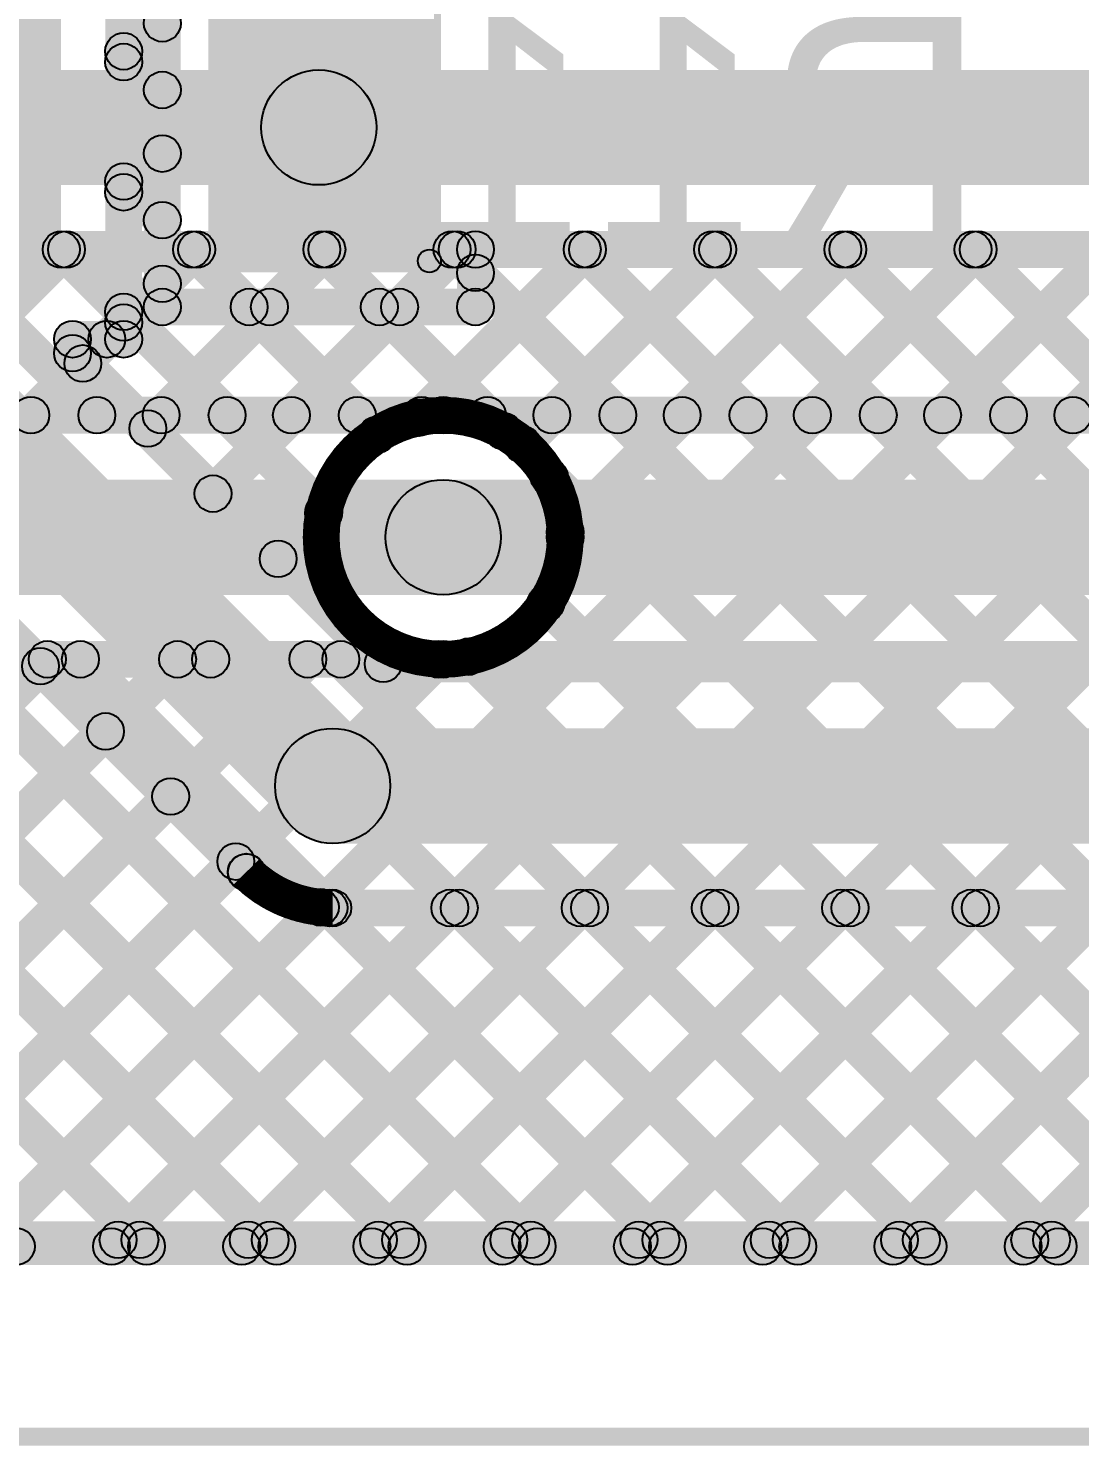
# Model space of a CAD drawing. Header units: millimetres. Extents: x 0 to 5.55, y 0 to 1.02.
# Drawn here: x 0.6669 to 0.8952, y -0.0033 to 0.3045 of the extents above; entities that cross this region are included whole.
import ezdxf

# ---------------------------------------------------------------- set-up
doc = ezdxf.new("R2010")
doc.units = ezdxf.units.MM
doc.header["$MEASUREMENT"] = 0
for name, color, linetype in [('BottomLayer', 5, 'Continuous'), ('BottomOverlay', 54, 'Continuous'), ('BottomPaste', 16, 'Continuous'), ('BottomSolder', 6, 'Continuous'), ('Mechanical2', 216, 'Continuous'), ('TopLayer', 1, 'Continuous'), ('ViaHoleLayer', 16, 'Continuous')]:
    doc.layers.add(name, color=color, linetype=linetype)

# ---------------------------------------------------------------- blocks, each defined once
blk = doc.blocks.new('RES_0805_B_12')
at = {"layer": 'BottomLayer'}
for points in [[(-0.06, 0.025), (-0.02, 0.025), (-0.02, -0.025), (-0.06, -0.025)], [(0.02, 0.025), (0.06, 0.025), (0.06, -0.025), (0.02, -0.025)]]:
    blk.add_hatch(color=5, dxfattribs=at).paths.add_polyline_path(points)
at = {"layer": 'BottomOverlay'}
h = blk.add_hatch(color=54, dxfattribs=at)
edge = h.paths.add_edge_path()
edge.add_arc((-0.064, 0.029), 0.0025, 0, 360)
h = blk.add_hatch(color=54, dxfattribs=at)
edge = h.paths.add_edge_path()
edge.add_arc((-0.064, 0.029), 0.0025, 0, 360)
for points in [[(0.064, 0.0315), (0.064, 0.0265), (-0.064, 0.0265), (-0.064, 0.0315)], [(-0.0665, 0.029), (-0.0615, 0.029), (-0.0615, -0.029), (-0.0665, -0.029)], [(0.0615, 0.029), (0.0665, 0.029), (0.0665, -0.029), (0.0615, -0.029)], [(0.064, -0.0265), (0.064, -0.0315), (-0.064, -0.0315), (-0.064, -0.0265)]]:
    blk.add_hatch(color=54, dxfattribs=at).paths.add_polyline_path(points)
h = blk.add_hatch(color=54, dxfattribs=at)
edge = h.paths.add_edge_path()
edge.add_arc((0.064, 0.029), 0.0025, 0, 360)
h = blk.add_hatch(color=54, dxfattribs=at)
edge = h.paths.add_edge_path()
edge.add_arc((0.064, 0.029), 0.0025, 0, 360)
h = blk.add_hatch(color=54, dxfattribs=at)
edge = h.paths.add_edge_path()
edge.add_arc((-0.064, -0.029), 0.0025, 0, 360)
h = blk.add_hatch(color=54, dxfattribs=at)
edge = h.paths.add_edge_path()
edge.add_arc((-0.064, -0.029), 0.0025, 0, 360)
h = blk.add_hatch(color=54, dxfattribs=at)
edge = h.paths.add_edge_path()
edge.add_arc((0.064, -0.029), 0.0025, 0, 360)
h = blk.add_hatch(color=54, dxfattribs=at)
edge = h.paths.add_edge_path()
edge.add_arc((0.064, -0.029), 0.0025, 0, 360)
at = {"layer": 'BottomPaste'}
for points in [[(-0.06, 0.025), (-0.02, 0.025), (-0.02, -0.025), (-0.06, -0.025)], [(0.02, 0.025), (0.06, 0.025), (0.06, -0.025), (0.02, -0.025)]]:
    blk.add_hatch(color=16, dxfattribs=at).paths.add_polyline_path(points)
at = {"layer": 'BottomSolder'}
for points in [[(-0.064, 0.029), (-0.016, 0.029), (-0.016, -0.029), (-0.064, -0.029)], [(0.016, 0.029), (0.064, 0.029), (0.064, -0.029), (0.016, -0.029)]]:
    blk.add_hatch(color=6, dxfattribs=at).paths.add_polyline_path(points)
at = {"layer": 'BottomOverlay'}
for centre in [(-0.064, 0.029), (-0.064, 0.029), (0.064, 0.029), (0.064, 0.029), (-0.064, -0.029), (-0.064, -0.029), (0.064, -0.029), (0.064, -0.029)]:
    blk.add_circle(centre, 0.0025, dxfattribs=at)

msp = doc.modelspace()

# ---------------------------------------------------------------- hatches: boundary and pattern name
at = {"layer": 'BottomLayer'}
for points in [[(0.6916, 0.237), (0.6836, 0.237), (0.6836, 0.561), (0.6916, 0.561)], [(0.6736, 0.251), (0.6736, 0.54937), (0.6226, 0.54937), (0.6226, 0.251)], [(0.7, 0.244), (0.692, 0.244), (0.692, 0.321), (0.7, 0.321)], [(0.69043, 0.29437), (0.68477, 0.30003), (0.69317, 0.30843), (0.69883, 0.30278)], [(0.68477, 0.2967), (0.69043, 0.30236), (0.69883, 0.29396), (0.69317, 0.2883)], [(0.73, 0.2705), (0.73, 0.2955), (1.243, 0.2955), (1.243, 0.2705)], [(0.69043, 0.26609), (0.68477, 0.27175), (0.69317, 0.28015), (0.69883, 0.27449)], [(0.68477, 0.26842), (0.69043, 0.27408), (0.69883, 0.26567), (0.69317, 0.26002)], [(0.75463, 0.21716), (0.74897, 0.22281), (0.78549, 0.25933), (0.79115, 0.25367)], [(0.764, 0.2525), (0.764, 0.2605), (1.243, 0.2605), (1.243, 0.2525)], [(0.78343, 0.21767), (0.77777, 0.22333), (0.81377, 0.25933), (0.81943, 0.25367)], [(0.78437, 0.25367), (0.79003, 0.25933), (0.82603, 0.22333), (0.82037, 0.21767)], [(0.81171, 0.21767), (0.80606, 0.22333), (0.84206, 0.25933), (0.84771, 0.25367)], [(0.81265, 0.25367), (0.81831, 0.25933), (0.85431, 0.22333), (0.84865, 0.21767)], [(0.84, 0.21767), (0.83434, 0.22333), (0.87034, 0.25933), (0.876, 0.25367)], [(0.84094, 0.25367), (0.8466, 0.25933), (0.8826, 0.22333), (0.87694, 0.21767)], [(0.86828, 0.21767), (0.86263, 0.22333), (0.89863, 0.25933), (0.90428, 0.25367)], [(0.86922, 0.25367), (0.87488, 0.25933), (0.91088, 0.22333), (0.90522, 0.21767)], [(0.89657, 0.21767), (0.89091, 0.22333), (0.92691, 0.25933), (0.93257, 0.25367)], [(0.768, 0.244), (0.76, 0.244), (0.76, 0.2565), (0.768, 0.2565)], [(0.76117, 0.24859), (0.76683, 0.25424), (0.79774, 0.22333), (0.79209, 0.21767)], [(0.56574, 0.24603), (0.5714, 0.25169), (0.77882, 0.04426), (0.77316, 0.0386)], [(0.69043, 0.23781), (0.68477, 0.24346), (0.69317, 0.25186), (0.69883, 0.24621)], [(0.69569, 0.21479), (0.69003, 0.22044), (0.71642, 0.24683), (0.72208, 0.24117)], [(0.696, 0.24), (0.696, 0.248), (0.764, 0.248), (0.764, 0.24)], [(0.70983, 0.20064), (0.70418, 0.2063), (0.7447, 0.24683), (0.75036, 0.24117)], [(0.71202, 0.24117), (0.71767, 0.24683), (0.74543, 0.21907), (0.73977, 0.21342)], [(0.7403, 0.24117), (0.74596, 0.24683), (0.76946, 0.22333), (0.7638, 0.21767)], [(0.68679, 0.23417), (0.68114, 0.23983), (0.68477, 0.24346), (0.69043, 0.23781)], [(0.68477, 0.24013), (0.69043, 0.24579), (0.7339, 0.20232), (0.72825, 0.19666)], [(0.6765, 0.233), (0.6765, 0.241), (0.6876, 0.241), (0.6876, 0.233)], [(0.6805, 0.23398), (0.6725, 0.23398), (0.6725, 0.237), (0.6805, 0.237)], [(0.68155, 0.22893), (0.67589, 0.23458), (0.68114, 0.23983), (0.68679, 0.23417)], [(0.67367, 0.23115), (0.67933, 0.23681), (0.74681, 0.16933), (0.74115, 0.16367)], [(0.64116, 0.21416), (0.65884, 0.23184), (0.74184, 0.14884), (0.72416, 0.13116)], [(0.56574, 0.21774), (0.5714, 0.2234), (0.75054, 0.04426), (0.74488, 0.0386)], [(0.757, 0.2165), (0.757, 0.2245), (1.655, 0.2245), (1.655, 0.2165)], [(0.62847, 0.2014), (0.63412, 0.20706), (0.71706, 0.12412), (0.7114, 0.11847)], [(0.757, 0.1815), (0.757, 0.2065), (1.655, 0.2065), (1.655, 0.1815)], [(0.72398, 0.1865), (0.71832, 0.19216), (0.72819, 0.20203), (0.73384, 0.19637)], [(0.56574, 0.18946), (0.5714, 0.19512), (0.72225, 0.04426), (0.71659, 0.0386)], [(0.54377, 0.18314), (0.54943, 0.1888), (0.69397, 0.04426), (0.68831, 0.0386)], [(0.74398, 0.1625), (0.74398, 0.1705), (1.293, 0.1705), (1.293, 0.1625)], [(0.757, 0.1635), (0.757, 0.1715), (1.64402, 0.1715), (1.64402, 0.1635)], [(0.54779, 0.0386), (0.54214, 0.04426), (0.6667, 0.16882), (0.67236, 0.16317)], [(0.57608, 0.0386), (0.57042, 0.04426), (0.68084, 0.15468), (0.6865, 0.14902)], [(0.733, 0.1275), (0.733, 0.1525), (1.293, 0.1525), (1.293, 0.1275)], [(0.60436, 0.0386), (0.59871, 0.04426), (0.69498, 0.14054), (0.70064, 0.13488)], [(0.63265, 0.0386), (0.62699, 0.04426), (0.70913, 0.1264), (0.71478, 0.12074)], [(0.733, 0.1095), (0.733, 0.1175), (1.293, 0.1175), (1.293, 0.1095)], [(0.66093, 0.0386), (0.65527, 0.04426), (0.72748, 0.11647), (0.73314, 0.11081)], [(0.68921, 0.0386), (0.68356, 0.04426), (0.75563, 0.11633), (0.76128, 0.11067)], [(0.7175, 0.0386), (0.71184, 0.04426), (0.78391, 0.11633), (0.78957, 0.11067)], [(0.72937, 0.11068), (0.73502, 0.11634), (0.8071, 0.04426), (0.80145, 0.0386)], [(0.74578, 0.0386), (0.74013, 0.04426), (0.81219, 0.11633), (0.81785, 0.11067)], [(0.75766, 0.11067), (0.76332, 0.11633), (0.83539, 0.04426), (0.82973, 0.0386)], [(0.77407, 0.0386), (0.76841, 0.04426), (0.84048, 0.11633), (0.84614, 0.11067)], [(0.78595, 0.11067), (0.7916, 0.11633), (0.86367, 0.04426), (0.85802, 0.0386)], [(0.80235, 0.0386), (0.7967, 0.04426), (0.86876, 0.11633), (0.87442, 0.11067)], [(0.81423, 0.11067), (0.81989, 0.11633), (0.89196, 0.04426), (0.8863, 0.0386)], [(0.83064, 0.0386), (0.82498, 0.04426), (0.89705, 0.11633), (0.9027, 0.11067)], [(0.84252, 0.11067), (0.84817, 0.11633), (0.92024, 0.04426), (0.91458, 0.0386)], [(0.85892, 0.0386), (0.85326, 0.04426), (0.92533, 0.11633), (0.93099, 0.11067)], [(0.8708, 0.11067), (0.87646, 0.11633), (0.94853, 0.04426), (0.94287, 0.0386)], [(0.88721, 0.0386), (0.88155, 0.04426), (0.95362, 0.11633), (0.95927, 0.11067)], [(0.054, 0.03743), (0.054, 0.04543), (1.40751, 0.04543), (1.40751, 0.03743)]]:
    msp.add_hatch(color=5, dxfattribs=at).paths.add_polyline_path(points)
h = msp.add_hatch(color=5, dxfattribs=at)
edge = h.paths.add_edge_path()
edge.add_arc((0.696, 0.3056), 0.004, 0, 360)
h = msp.add_hatch(color=5, dxfattribs=at)
edge = h.paths.add_edge_path()
edge.add_arc((0.6876, 0.29953), 0.004, 0, 360)
h = msp.add_hatch(color=5, dxfattribs=at)
edge = h.paths.add_edge_path()
edge.add_arc((0.6876, 0.2972), 0.004, 0, 360)
h = msp.add_hatch(color=5, dxfattribs=at)
edge = h.paths.add_edge_path()
edge.add_arc((0.73, 0.283), 0.0125, 0, 360)
h = msp.add_hatch(color=5, dxfattribs=at)
edge = h.paths.add_edge_path()
edge.add_arc((0.696, 0.29113), 0.004, 0, 360)
h = msp.add_hatch(color=5, dxfattribs=at)
edge = h.paths.add_edge_path()
edge.add_arc((0.696, 0.27732), 0.004, 0, 360)
h = msp.add_hatch(color=5, dxfattribs=at)
edge = h.paths.add_edge_path()
edge.add_arc((0.6876, 0.27125), 0.004, 0, 360)
h = msp.add_hatch(color=5, dxfattribs=at)
edge = h.paths.add_edge_path()
edge.add_arc((0.6876, 0.26892), 0.004, 0, 360)
h = msp.add_hatch(color=5, dxfattribs=at)
edge = h.paths.add_edge_path()
edge.add_arc((0.696, 0.26285), 0.004, 0, 360)
h = msp.add_hatch(color=5, dxfattribs=at)
edge = h.paths.add_edge_path()
edge.add_arc((0.764, 0.2565), 0.004, 0, 360)
h = msp.add_hatch(color=5, dxfattribs=at)
edge = h.paths.add_edge_path()
edge.add_arc((0.764, 0.2565), 0.004, 0, 360)
h = msp.add_hatch(color=5, dxfattribs=at)
edge = h.paths.add_edge_path()
edge.add_arc((0.7872, 0.2565), 0.004, 0, 360)
h = msp.add_hatch(color=5, dxfattribs=at)
edge = h.paths.add_edge_path()
edge.add_arc((0.78832, 0.2565), 0.004, 0, 360)
h = msp.add_hatch(color=5, dxfattribs=at)
edge = h.paths.add_edge_path()
edge.add_arc((0.81548, 0.2565), 0.004, 0, 360)
h = msp.add_hatch(color=5, dxfattribs=at)
edge = h.paths.add_edge_path()
edge.add_arc((0.8166, 0.2565), 0.004, 0, 360)
h = msp.add_hatch(color=5, dxfattribs=at)
edge = h.paths.add_edge_path()
edge.add_arc((0.84377, 0.2565), 0.004, 0, 360)
h = msp.add_hatch(color=5, dxfattribs=at)
edge = h.paths.add_edge_path()
edge.add_arc((0.84489, 0.2565), 0.004, 0, 360)
h = msp.add_hatch(color=5, dxfattribs=at)
edge = h.paths.add_edge_path()
edge.add_arc((0.87205, 0.2565), 0.004, 0, 360)
h = msp.add_hatch(color=5, dxfattribs=at)
edge = h.paths.add_edge_path()
edge.add_arc((0.87317, 0.2565), 0.004, 0, 360)
h = msp.add_hatch(color=5, dxfattribs=at)
edge = h.paths.add_edge_path()
edge.add_arc((0.696, 0.24904), 0.004, 0, 360)
h = msp.add_hatch(color=5, dxfattribs=at)
edge = h.paths.add_edge_path()
edge.add_arc((0.764, 0.25141), 0.004, 0, 360)
h = msp.add_hatch(color=5, dxfattribs=at)
edge = h.paths.add_edge_path()
edge.add_arc((0.6876, 0.24296), 0.004, 0, 360)
h = msp.add_hatch(color=5, dxfattribs=at)
edge = h.paths.add_edge_path()
edge.add_arc((0.696, 0.244), 0.004, 0, 360)
h = msp.add_hatch(color=5, dxfattribs=at)
edge = h.paths.add_edge_path()
edge.add_arc((0.696, 0.244), 0.004, 0, 360)
h = msp.add_hatch(color=5, dxfattribs=at)
edge = h.paths.add_edge_path()
edge.add_arc((0.71485, 0.244), 0.004, 0, 360)
h = msp.add_hatch(color=5, dxfattribs=at)
edge = h.paths.add_edge_path()
edge.add_arc((0.71925, 0.244), 0.004, 0, 360)
h = msp.add_hatch(color=5, dxfattribs=at)
edge = h.paths.add_edge_path()
edge.add_arc((0.74313, 0.244), 0.004, 0, 360)
h = msp.add_hatch(color=5, dxfattribs=at)
edge = h.paths.add_edge_path()
edge.add_arc((0.74753, 0.244), 0.004, 0, 360)
h = msp.add_hatch(color=5, dxfattribs=at)
edge = h.paths.add_edge_path()
edge.add_arc((0.764, 0.244), 0.004, 0, 360)
h = msp.add_hatch(color=5, dxfattribs=at)
edge = h.paths.add_edge_path()
edge.add_arc((0.764, 0.244), 0.004, 0, 360)
h = msp.add_hatch(color=5, dxfattribs=at)
edge = h.paths.add_edge_path()
edge.add_arc((0.6876, 0.24063), 0.004, 0, 360)
h = msp.add_hatch(color=5, dxfattribs=at)
edge = h.paths.add_edge_path()
edge.add_arc((0.6876, 0.24063), 0.004, 0, 360)
h = msp.add_hatch(color=5, dxfattribs=at)
edge = h.paths.add_edge_path()
edge.add_arc((0.6765, 0.237), 0.004, 0, 360)
h = msp.add_hatch(color=5, dxfattribs=at)
edge = h.paths.add_edge_path()
edge.add_arc((0.6765, 0.237), 0.004, 0, 360)
h = msp.add_hatch(color=5, dxfattribs=at)
edge = h.paths.add_edge_path()
edge.add_arc((0.68396, 0.237), 0.004, 0, 360)
h = msp.add_hatch(color=5, dxfattribs=at)
edge = h.paths.add_edge_path()
edge.add_arc((0.68396, 0.237), 0.004, 0, 360)
h = msp.add_hatch(color=5, dxfattribs=at)
edge = h.paths.add_edge_path()
edge.add_arc((0.6876, 0.237), 0.004, 0, 360)
h = msp.add_hatch(color=5, dxfattribs=at)
edge = h.paths.add_edge_path()
edge.add_arc((0.6876, 0.237), 0.004, 0, 360)
h = msp.add_hatch(color=5, dxfattribs=at)
edge = h.paths.add_edge_path()
edge.add_arc((0.6765, 0.23398), 0.004, 0, 360)
h = msp.add_hatch(color=5, dxfattribs=at)
edge = h.paths.add_edge_path()
edge.add_arc((0.6765, 0.23398), 0.004, 0, 360)
h = msp.add_hatch(color=5, dxfattribs=at)
edge = h.paths.add_edge_path()
edge.add_arc((0.67872, 0.23176), 0.004, 0, 360)
h = msp.add_hatch(color=5, dxfattribs=at)
edge = h.paths.add_edge_path()
edge.add_arc((0.69286, 0.21761), 0.004, 0, 360)
h = msp.add_hatch(color=5, dxfattribs=at)
edge = h.paths.add_edge_path()
edge.add_arc((0.7518, 0.21999), 0.004, 0, 360)
h = msp.add_hatch(color=5, dxfattribs=at)
edge = h.paths.add_edge_path()
edge.add_arc((0.757, 0.2205), 0.004, 0, 360)
h = msp.add_hatch(color=5, dxfattribs=at)
edge = h.paths.add_edge_path()
edge.add_arc((0.757, 0.2205), 0.004, 0, 360)
h = msp.add_hatch(color=5, dxfattribs=at)
edge = h.paths.add_edge_path()
edge.add_arc((0.76663, 0.2205), 0.004, 0, 360)
h = msp.add_hatch(color=5, dxfattribs=at)
edge = h.paths.add_edge_path()
edge.add_arc((0.7806, 0.2205), 0.004, 0, 360)
h = msp.add_hatch(color=5, dxfattribs=at)
edge = h.paths.add_edge_path()
edge.add_arc((0.79491, 0.2205), 0.004, 0, 360)
h = msp.add_hatch(color=5, dxfattribs=at)
edge = h.paths.add_edge_path()
edge.add_arc((0.80889, 0.2205), 0.004, 0, 360)
h = msp.add_hatch(color=5, dxfattribs=at)
edge = h.paths.add_edge_path()
edge.add_arc((0.8232, 0.2205), 0.004, 0, 360)
h = msp.add_hatch(color=5, dxfattribs=at)
edge = h.paths.add_edge_path()
edge.add_arc((0.83717, 0.2205), 0.004, 0, 360)
h = msp.add_hatch(color=5, dxfattribs=at)
edge = h.paths.add_edge_path()
edge.add_arc((0.85148, 0.2205), 0.004, 0, 360)
h = msp.add_hatch(color=5, dxfattribs=at)
edge = h.paths.add_edge_path()
edge.add_arc((0.86545, 0.2205), 0.004, 0, 360)
h = msp.add_hatch(color=5, dxfattribs=at)
edge = h.paths.add_edge_path()
edge.add_arc((0.87977, 0.2205), 0.004, 0, 360)
h = msp.add_hatch(color=5, dxfattribs=at)
edge = h.paths.add_edge_path()
edge.add_arc((0.89374, 0.2205), 0.004, 0, 360)
h = msp.add_hatch(color=5, dxfattribs=at)
edge = h.paths.add_edge_path()
edge.add_arc((0.7426, 0.21625), 0.004, 0, 360)
h = msp.add_hatch(color=5, dxfattribs=at)
edge = h.paths.add_edge_path()
edge.add_arc((0.707, 0.20347), 0.004, 0, 360)
h = msp.add_hatch(color=5, dxfattribs=at)
edge = h.paths.add_edge_path()
edge.add_arc((0.757, 0.194), 0.0125, 0, 360)
h = msp.add_hatch(color=5, dxfattribs=at)
edge = h.paths.add_edge_path()
edge.add_arc((0.73101, 0.1992), 0.004, 0, 360)
h = msp.add_hatch(color=5, dxfattribs=at)
edge = h.paths.add_edge_path()
edge.add_arc((0.73107, 0.19949), 0.004, 0, 360)
h = msp.add_hatch(color=5, dxfattribs=at)
edge = h.paths.add_edge_path()
edge.add_arc((0.757, 0.194), 0.01181, 0, 360)
h = msp.add_hatch(color=5, dxfattribs=at)
edge = h.paths.add_edge_path()
edge.add_arc((0.72115, 0.18933), 0.004, 0, 360)
h = msp.add_hatch(color=5, dxfattribs=at)
edge = h.paths.add_edge_path()
edge.add_arc((0.66953, 0.166), 0.004, 0, 360)
h = msp.add_hatch(color=5, dxfattribs=at)
edge = h.paths.add_edge_path()
edge.add_arc((0.74398, 0.1665), 0.004, 0, 360)
h = msp.add_hatch(color=5, dxfattribs=at)
edge = h.paths.add_edge_path()
edge.add_arc((0.74398, 0.1665), 0.004, 0, 360)
h = msp.add_hatch(color=5, dxfattribs=at)
edge = h.paths.add_edge_path()
edge.add_arc((0.757, 0.1675), 0.004, 0, 360)
h = msp.add_hatch(color=5, dxfattribs=at)
edge = h.paths.add_edge_path()
edge.add_arc((0.757, 0.1675), 0.004, 0, 360)
h = msp.add_hatch(color=5, dxfattribs=at)
edge = h.paths.add_edge_path()
edge.add_arc((0.68367, 0.15185), 0.004, 0, 360)
h = msp.add_hatch(color=5, dxfattribs=at)
edge = h.paths.add_edge_path()
edge.add_arc((0.733, 0.14), 0.0125, 0, 360)
h = msp.add_hatch(color=5, dxfattribs=at)
edge = h.paths.add_edge_path()
edge.add_arc((0.733, 0.14), 0.0125, 0, 360)
h = msp.add_hatch(color=5, dxfattribs=at)
edge = h.paths.add_edge_path()
edge.add_arc((0.69781, 0.13771), 0.004, 0, 360)
h = msp.add_hatch(color=5, dxfattribs=at)
edge = h.paths.add_edge_path()
edge.add_arc((0.71195, 0.12357), 0.004, 0, 360)
h = msp.add_hatch(color=5, dxfattribs=at)
edge = h.paths.add_edge_path()
edge.add_arc((0.71423, 0.1213), 0.004, 0, 360)
h = msp.add_hatch(color=5, dxfattribs=at)
edge = h.paths.add_edge_path()
edge.add_arc((0.71423, 0.1213), 0.004, 0, 360)
h = msp.add_hatch(color=5, dxfattribs=at)
edge = h.paths.add_edge_path()
edge.add_arc((0.71426, 0.12126), 0.004, 0, 360)
h = msp.add_hatch(color=5, dxfattribs=at)
edge = h.paths.add_edge_path()
edge.add_arc((0.73031, 0.11364), 0.004, 0, 360)
h = msp.add_hatch(color=5, dxfattribs=at)
edge = h.paths.add_edge_path()
edge.add_arc((0.7322, 0.11351), 0.004, 0, 360)
h = msp.add_hatch(color=5, dxfattribs=at)
edge = h.paths.add_edge_path()
edge.add_arc((0.733, 0.1135), 0.004, 0, 360)
h = msp.add_hatch(color=5, dxfattribs=at)
edge = h.paths.add_edge_path()
edge.add_arc((0.733, 0.1135), 0.004, 0, 360)
h = msp.add_hatch(color=5, dxfattribs=at)
edge = h.paths.add_edge_path()
edge.add_arc((0.733, 0.1135), 0.004, 0, 360)
h = msp.add_hatch(color=5, dxfattribs=at)
edge = h.paths.add_edge_path()
edge.add_arc((0.75845, 0.1135), 0.004, 0, 360)
h = msp.add_hatch(color=5, dxfattribs=at)
edge = h.paths.add_edge_path()
edge.add_arc((0.76049, 0.1135), 0.004, 0, 360)
h = msp.add_hatch(color=5, dxfattribs=at)
edge = h.paths.add_edge_path()
edge.add_arc((0.78674, 0.1135), 0.004, 0, 360)
h = msp.add_hatch(color=5, dxfattribs=at)
edge = h.paths.add_edge_path()
edge.add_arc((0.78878, 0.1135), 0.004, 0, 360)
h = msp.add_hatch(color=5, dxfattribs=at)
edge = h.paths.add_edge_path()
edge.add_arc((0.81502, 0.1135), 0.004, 0, 360)
h = msp.add_hatch(color=5, dxfattribs=at)
edge = h.paths.add_edge_path()
edge.add_arc((0.81706, 0.1135), 0.004, 0, 360)
h = msp.add_hatch(color=5, dxfattribs=at)
edge = h.paths.add_edge_path()
edge.add_arc((0.84331, 0.1135), 0.004, 0, 360)
h = msp.add_hatch(color=5, dxfattribs=at)
edge = h.paths.add_edge_path()
edge.add_arc((0.84535, 0.1135), 0.004, 0, 360)
h = msp.add_hatch(color=5, dxfattribs=at)
edge = h.paths.add_edge_path()
edge.add_arc((0.87159, 0.1135), 0.004, 0, 360)
h = msp.add_hatch(color=5, dxfattribs=at)
edge = h.paths.add_edge_path()
edge.add_arc((0.87363, 0.1135), 0.004, 0, 360)
h = msp.add_hatch(color=5, dxfattribs=at)
edge = h.paths.add_edge_path()
edge.add_arc((0.68639, 0.04143), 0.004, 0, 360)
h = msp.add_hatch(color=5, dxfattribs=at)
edge = h.paths.add_edge_path()
edge.add_arc((0.69114, 0.04143), 0.004, 0, 360)
h = msp.add_hatch(color=5, dxfattribs=at)
edge = h.paths.add_edge_path()
edge.add_arc((0.71467, 0.04143), 0.004, 0, 360)
h = msp.add_hatch(color=5, dxfattribs=at)
edge = h.paths.add_edge_path()
edge.add_arc((0.71942, 0.04143), 0.004, 0, 360)
h = msp.add_hatch(color=5, dxfattribs=at)
edge = h.paths.add_edge_path()
edge.add_arc((0.74296, 0.04143), 0.004, 0, 360)
h = msp.add_hatch(color=5, dxfattribs=at)
edge = h.paths.add_edge_path()
edge.add_arc((0.74771, 0.04143), 0.004, 0, 360)
h = msp.add_hatch(color=5, dxfattribs=at)
edge = h.paths.add_edge_path()
edge.add_arc((0.77124, 0.04143), 0.004, 0, 360)
h = msp.add_hatch(color=5, dxfattribs=at)
edge = h.paths.add_edge_path()
edge.add_arc((0.77599, 0.04143), 0.004, 0, 360)
h = msp.add_hatch(color=5, dxfattribs=at)
edge = h.paths.add_edge_path()
edge.add_arc((0.79952, 0.04143), 0.004, 0, 360)
h = msp.add_hatch(color=5, dxfattribs=at)
edge = h.paths.add_edge_path()
edge.add_arc((0.80428, 0.04143), 0.004, 0, 360)
h = msp.add_hatch(color=5, dxfattribs=at)
edge = h.paths.add_edge_path()
edge.add_arc((0.82781, 0.04143), 0.004, 0, 360)
h = msp.add_hatch(color=5, dxfattribs=at)
edge = h.paths.add_edge_path()
edge.add_arc((0.83256, 0.04143), 0.004, 0, 360)
h = msp.add_hatch(color=5, dxfattribs=at)
edge = h.paths.add_edge_path()
edge.add_arc((0.85609, 0.04143), 0.004, 0, 360)
h = msp.add_hatch(color=5, dxfattribs=at)
edge = h.paths.add_edge_path()
edge.add_arc((0.86084, 0.04143), 0.004, 0, 360)
h = msp.add_hatch(color=5, dxfattribs=at)
edge = h.paths.add_edge_path()
edge.add_arc((0.88438, 0.04143), 0.004, 0, 360)
h = msp.add_hatch(color=5, dxfattribs=at)
edge = h.paths.add_edge_path()
edge.add_arc((0.88913, 0.04143), 0.004, 0, 360)
at = {"layer": 'Mechanical2'}
msp.add_hatch(color=216, dxfattribs=at).paths.add_polyline_path([(0.00012, -0.00326), (0.00012, 0.00068), (1.45681, 0.00068), (1.45681, -0.00326)])
at = {"layer": 'TopLayer'}
for points in [[(0.474, 0.2705), (0.474, 0.2955), (4.302, 0.2955), (4.302, 0.2705)], [(0.48129, 0.2525), (0.48129, 0.2605), (4.302, 0.2605), (4.302, 0.2525)], [(0.64201, 0.21767), (0.63635, 0.22333), (0.67235, 0.25933), (0.67801, 0.25367)], [(0.64295, 0.25367), (0.6486, 0.25933), (0.6846, 0.22333), (0.67895, 0.21767)], [(0.6595, 0.03717), (0.65384, 0.04283), (0.87034, 0.25933), (0.876, 0.25367)], [(0.67029, 0.21767), (0.66464, 0.22333), (0.70064, 0.25933), (0.70629, 0.25367)], [(0.67123, 0.25367), (0.67689, 0.25933), (0.71289, 0.22333), (0.70723, 0.21767)], [(0.68778, 0.03717), (0.68213, 0.04283), (0.89863, 0.25933), (0.90428, 0.25367)], [(0.69858, 0.21767), (0.69292, 0.22333), (0.72892, 0.25933), (0.73458, 0.25367)], [(0.69952, 0.25367), (0.70517, 0.25933), (0.74117, 0.22333), (0.73552, 0.21767)], [(0.71607, 0.03717), (0.71041, 0.04283), (0.92691, 0.25933), (0.93257, 0.25367)], [(0.72686, 0.21767), (0.7212, 0.22333), (0.7572, 0.25933), (0.76286, 0.25367)], [(0.7278, 0.25367), (0.73346, 0.25933), (0.77291, 0.21987), (0.76726, 0.21422)], [(0.74435, 0.03717), (0.73869, 0.04283), (0.95519, 0.25933), (0.96085, 0.25367)], [(0.75515, 0.21767), (0.74949, 0.22333), (0.78549, 0.25933), (0.79115, 0.25367)], [(0.75609, 0.25367), (0.76174, 0.25933), (0.97824, 0.04283), (0.97259, 0.03717)], [(0.77264, 0.03717), (0.76698, 0.04283), (0.98348, 0.25933), (0.98914, 0.25367)], [(0.77706, 0.2113), (0.7714, 0.21696), (0.81377, 0.25933), (0.81943, 0.25367)], [(0.78631, 0.19226), (0.78065, 0.19792), (0.84206, 0.25933), (0.84771, 0.25367)], [(0.78437, 0.25367), (0.79003, 0.25933), (1.00653, 0.04283), (1.00087, 0.03717)], [(0.80092, 0.03717), (0.79526, 0.04283), (1.01176, 0.25933), (1.01742, 0.25367)], [(0.81265, 0.25367), (0.81831, 0.25933), (1.03481, 0.04283), (1.02915, 0.03717)], [(0.8292, 0.03717), (0.82355, 0.04283), (1.04005, 0.25933), (1.0457, 0.25367)], [(0.84094, 0.25367), (0.8466, 0.25933), (1.0631, 0.04283), (1.05744, 0.03717)], [(0.85749, 0.03717), (0.85183, 0.04283), (1.06833, 0.25933), (1.07399, 0.25367)], [(0.86922, 0.25367), (0.87488, 0.25933), (1.09138, 0.04283), (1.08572, 0.03717)], [(0.88577, 0.03717), (0.88012, 0.04283), (1.09662, 0.25933), (1.10227, 0.25367)], [(0.51729, 0.2165), (0.51729, 0.2245), (0.757, 0.2245), (0.757, 0.2165)], [(0.77722, 0.20426), (0.78287, 0.20991), (0.94996, 0.04283), (0.9443, 0.03717)], [(0.50631, 0.1815), (0.50631, 0.2065), (0.757, 0.2065), (0.757, 0.1815)], [(0.77642, 0.17677), (0.78207, 0.18243), (0.92167, 0.04283), (0.91602, 0.03717)], [(0.50631, 0.1635), (0.50631, 0.1715), (0.757, 0.1715), (0.757, 0.1635)], [(0.53396, 0.16467), (0.53961, 0.17033), (0.66712, 0.04283), (0.66146, 0.03717)], [(0.54636, 0.03717), (0.5407, 0.04283), (0.6682, 0.17033), (0.67386, 0.16467)], [(0.56224, 0.16467), (0.5679, 0.17033), (0.6954, 0.04283), (0.68974, 0.03717)], [(0.57465, 0.03717), (0.56899, 0.04283), (0.69649, 0.17033), (0.70215, 0.16467)], [(0.59053, 0.16467), (0.59618, 0.17033), (0.72368, 0.04283), (0.71803, 0.03717)], [(0.60293, 0.03717), (0.59727, 0.04283), (0.72477, 0.17033), (0.73043, 0.16467)], [(0.61881, 0.16467), (0.62447, 0.17033), (0.75197, 0.04283), (0.74631, 0.03717)], [(0.63121, 0.03717), (0.62556, 0.04283), (0.75306, 0.17033), (0.75871, 0.16467)], [(0.6471, 0.16467), (0.65275, 0.17033), (0.78025, 0.04283), (0.7746, 0.03717)], [(0.67538, 0.16467), (0.68104, 0.17033), (0.80854, 0.04283), (0.80288, 0.03717)], [(0.70366, 0.16467), (0.70932, 0.17033), (0.83682, 0.04283), (0.83116, 0.03717)], [(0.73195, 0.16467), (0.7376, 0.17033), (0.86511, 0.04283), (0.85945, 0.03717)], [(0.75966, 0.16525), (0.76532, 0.1709), (0.89339, 0.04283), (0.88773, 0.03717)], [(0.055, 0.036), (0.055, 0.044), (1.40851, 0.044), (1.40851, 0.036)]]:
    msp.add_hatch(color=1, dxfattribs=at).paths.add_polyline_path(points)
h = msp.add_hatch(color=1, dxfattribs=at)
edge = h.paths.add_edge_path()
edge.add_arc((0.67406, 0.2565), 0.004, 0, 360)
h = msp.add_hatch(color=1, dxfattribs=at)
edge = h.paths.add_edge_path()
edge.add_arc((0.67518, 0.2565), 0.004, 0, 360)
h = msp.add_hatch(color=1, dxfattribs=at)
edge = h.paths.add_edge_path()
edge.add_arc((0.70235, 0.2565), 0.004, 0, 360)
h = msp.add_hatch(color=1, dxfattribs=at)
edge = h.paths.add_edge_path()
edge.add_arc((0.70346, 0.2565), 0.004, 0, 360)
h = msp.add_hatch(color=1, dxfattribs=at)
edge = h.paths.add_edge_path()
edge.add_arc((0.73063, 0.2565), 0.004, 0, 360)
h = msp.add_hatch(color=1, dxfattribs=at)
edge = h.paths.add_edge_path()
edge.add_arc((0.73175, 0.2565), 0.004, 0, 360)
h = msp.add_hatch(color=1, dxfattribs=at)
edge = h.paths.add_edge_path()
edge.add_arc((0.75891, 0.2565), 0.004, 0, 360)
h = msp.add_hatch(color=1, dxfattribs=at)
edge = h.paths.add_edge_path()
edge.add_arc((0.76003, 0.2565), 0.004, 0, 360)
h = msp.add_hatch(color=1, dxfattribs=at)
edge = h.paths.add_edge_path()
edge.add_arc((0.7872, 0.2565), 0.004, 0, 360)
h = msp.add_hatch(color=1, dxfattribs=at)
edge = h.paths.add_edge_path()
edge.add_arc((0.78832, 0.2565), 0.004, 0, 360)
h = msp.add_hatch(color=1, dxfattribs=at)
edge = h.paths.add_edge_path()
edge.add_arc((0.81548, 0.2565), 0.004, 0, 360)
h = msp.add_hatch(color=1, dxfattribs=at)
edge = h.paths.add_edge_path()
edge.add_arc((0.8166, 0.2565), 0.004, 0, 360)
h = msp.add_hatch(color=1, dxfattribs=at)
edge = h.paths.add_edge_path()
edge.add_arc((0.84377, 0.2565), 0.004, 0, 360)
h = msp.add_hatch(color=1, dxfattribs=at)
edge = h.paths.add_edge_path()
edge.add_arc((0.84489, 0.2565), 0.004, 0, 360)
h = msp.add_hatch(color=1, dxfattribs=at)
edge = h.paths.add_edge_path()
edge.add_arc((0.87205, 0.2565), 0.004, 0, 360)
h = msp.add_hatch(color=1, dxfattribs=at)
edge = h.paths.add_edge_path()
edge.add_arc((0.87317, 0.2565), 0.004, 0, 360)
h = msp.add_hatch(color=1, dxfattribs=at)
edge = h.paths.add_edge_path()
edge.add_arc((0.66746, 0.2205), 0.004, 0, 360)
h = msp.add_hatch(color=1, dxfattribs=at)
edge = h.paths.add_edge_path()
edge.add_arc((0.68178, 0.2205), 0.004, 0, 360)
h = msp.add_hatch(color=1, dxfattribs=at)
edge = h.paths.add_edge_path()
edge.add_arc((0.69575, 0.2205), 0.004, 0, 360)
h = msp.add_hatch(color=1, dxfattribs=at)
edge = h.paths.add_edge_path()
edge.add_arc((0.71006, 0.2205), 0.004, 0, 360)
h = msp.add_hatch(color=1, dxfattribs=at)
edge = h.paths.add_edge_path()
edge.add_arc((0.72403, 0.2205), 0.004, 0, 360)
h = msp.add_hatch(color=1, dxfattribs=at)
edge = h.paths.add_edge_path()
edge.add_arc((0.73835, 0.2205), 0.004, 0, 360)
h = msp.add_hatch(color=1, dxfattribs=at)
edge = h.paths.add_edge_path()
edge.add_arc((0.75232, 0.2205), 0.004, 0, 360)
h = msp.add_hatch(color=1, dxfattribs=at)
edge = h.paths.add_edge_path()
edge.add_arc((0.757, 0.2205), 0.004, 0, 360)
h = msp.add_hatch(color=1, dxfattribs=at)
edge = h.paths.add_edge_path()
edge.add_arc((0.757, 0.2205), 0.004, 0, 360)
h = msp.add_hatch(color=1, dxfattribs=at)
edge = h.paths.add_edge_path()
edge.add_arc((0.77009, 0.21704), 0.004, 0, 360)
h = msp.add_hatch(color=1, dxfattribs=at)
edge = h.paths.add_edge_path()
edge.add_arc((0.77423, 0.21413), 0.004, 0, 360)
h = msp.add_hatch(color=1, dxfattribs=at)
edge = h.paths.add_edge_path()
edge.add_arc((0.78004, 0.20709), 0.004, 0, 360)
h = msp.add_hatch(color=1, dxfattribs=at)
edge = h.paths.add_edge_path()
edge.add_arc((0.757, 0.194), 0.0125, 0, 360)
h = msp.add_hatch(color=1, dxfattribs=at)
edge = h.paths.add_edge_path()
edge.add_arc((0.757, 0.194), 0.01181, 0, 360)
h = msp.add_hatch(color=1, dxfattribs=at)
edge = h.paths.add_edge_path()
edge.add_arc((0.78348, 0.19509), 0.004, 0, 360)
h = msp.add_hatch(color=1, dxfattribs=at)
edge = h.paths.add_edge_path()
edge.add_arc((0.7835, 0.194), 0.004, 0, 360)
h = msp.add_hatch(color=1, dxfattribs=at)
edge = h.paths.add_edge_path()
edge.add_arc((0.7835, 0.194), 0.004, 0, 360)
h = msp.add_hatch(color=1, dxfattribs=at)
edge = h.paths.add_edge_path()
edge.add_arc((0.77925, 0.1796), 0.004, 0, 360)
h = msp.add_hatch(color=1, dxfattribs=at)
edge = h.paths.add_edge_path()
edge.add_arc((0.67103, 0.1675), 0.004, 0, 360)
h = msp.add_hatch(color=1, dxfattribs=at)
edge = h.paths.add_edge_path()
edge.add_arc((0.67821, 0.1675), 0.004, 0, 360)
h = msp.add_hatch(color=1, dxfattribs=at)
edge = h.paths.add_edge_path()
edge.add_arc((0.69932, 0.1675), 0.004, 0, 360)
h = msp.add_hatch(color=1, dxfattribs=at)
edge = h.paths.add_edge_path()
edge.add_arc((0.70649, 0.1675), 0.004, 0, 360)
h = msp.add_hatch(color=1, dxfattribs=at)
edge = h.paths.add_edge_path()
edge.add_arc((0.7276, 0.1675), 0.004, 0, 360)
h = msp.add_hatch(color=1, dxfattribs=at)
edge = h.paths.add_edge_path()
edge.add_arc((0.73478, 0.1675), 0.004, 0, 360)
h = msp.add_hatch(color=1, dxfattribs=at)
edge = h.paths.add_edge_path()
edge.add_arc((0.75589, 0.1675), 0.004, 0, 360)
h = msp.add_hatch(color=1, dxfattribs=at)
edge = h.paths.add_edge_path()
edge.add_arc((0.757, 0.1675), 0.004, 0, 360)
h = msp.add_hatch(color=1, dxfattribs=at)
edge = h.paths.add_edge_path()
edge.add_arc((0.757, 0.1675), 0.004, 0, 360)
h = msp.add_hatch(color=1, dxfattribs=at)
edge = h.paths.add_edge_path()
edge.add_arc((0.76249, 0.16807), 0.004, 0, 360)
h = msp.add_hatch(color=1, dxfattribs=at)
edge = h.paths.add_edge_path()
edge.add_arc((0.66429, 0.04), 0.004, 0, 360)
h = msp.add_hatch(color=1, dxfattribs=at)
edge = h.paths.add_edge_path()
edge.add_arc((0.68495, 0.04), 0.004, 0, 360)
h = msp.add_hatch(color=1, dxfattribs=at)
edge = h.paths.add_edge_path()
edge.add_arc((0.69257, 0.04), 0.004, 0, 360)
h = msp.add_hatch(color=1, dxfattribs=at)
edge = h.paths.add_edge_path()
edge.add_arc((0.71324, 0.04), 0.004, 0, 360)
h = msp.add_hatch(color=1, dxfattribs=at)
edge = h.paths.add_edge_path()
edge.add_arc((0.72086, 0.04), 0.004, 0, 360)
h = msp.add_hatch(color=1, dxfattribs=at)
edge = h.paths.add_edge_path()
edge.add_arc((0.74152, 0.04), 0.004, 0, 360)
h = msp.add_hatch(color=1, dxfattribs=at)
edge = h.paths.add_edge_path()
edge.add_arc((0.74914, 0.04), 0.004, 0, 360)
h = msp.add_hatch(color=1, dxfattribs=at)
edge = h.paths.add_edge_path()
edge.add_arc((0.76981, 0.04), 0.004, 0, 360)
h = msp.add_hatch(color=1, dxfattribs=at)
edge = h.paths.add_edge_path()
edge.add_arc((0.77742, 0.04), 0.004, 0, 360)
h = msp.add_hatch(color=1, dxfattribs=at)
edge = h.paths.add_edge_path()
edge.add_arc((0.79809, 0.04), 0.004, 0, 360)
h = msp.add_hatch(color=1, dxfattribs=at)
edge = h.paths.add_edge_path()
edge.add_arc((0.80571, 0.04), 0.004, 0, 360)
h = msp.add_hatch(color=1, dxfattribs=at)
edge = h.paths.add_edge_path()
edge.add_arc((0.82638, 0.04), 0.004, 0, 360)
h = msp.add_hatch(color=1, dxfattribs=at)
edge = h.paths.add_edge_path()
edge.add_arc((0.83399, 0.04), 0.004, 0, 360)
h = msp.add_hatch(color=1, dxfattribs=at)
edge = h.paths.add_edge_path()
edge.add_arc((0.85466, 0.04), 0.004, 0, 360)
h = msp.add_hatch(color=1, dxfattribs=at)
edge = h.paths.add_edge_path()
edge.add_arc((0.86228, 0.04), 0.004, 0, 360)
h = msp.add_hatch(color=1, dxfattribs=at)
edge = h.paths.add_edge_path()
edge.add_arc((0.88294, 0.04), 0.004, 0, 360)
h = msp.add_hatch(color=1, dxfattribs=at)
edge = h.paths.add_edge_path()
edge.add_arc((0.89056, 0.04), 0.004, 0, 360)
at = {"layer": 'ViaHoleLayer'}
h = msp.add_hatch(color=16, dxfattribs=at)
edge = h.paths.add_edge_path()
edge.add_arc((0.757, 0.194), 0.00591, 0, 360)

# ---------------------------------------------------------------- linework, layer by layer
at = {"layer": 'BottomLayer', "const_width": 0.008}
for points in [[(0.757, 0.1675, -1), (0.757, 0.2205)], [(0.733, 0.1135, -0.199375), (0.71423, 0.1213)], [(0.733, 0.1135, -0.198912), (0.71426, 0.12126)]]:
    msp.add_lwpolyline(points, format="xyb", dxfattribs=at)
at = {"layer": 'BottomLayer'}
for centre, radius in [((0.696, 0.3056), 0.004), ((0.6876, 0.29953), 0.004), ((0.6876, 0.2972), 0.004), ((0.73, 0.283), 0.0125), ((0.696, 0.29113), 0.004), ((0.696, 0.27732), 0.004), ((0.6876, 0.27125), 0.004), ((0.6876, 0.26892), 0.004), ((0.696, 0.26285), 0.004), ((0.764, 0.2565), 0.004), ((0.764, 0.2565), 0.004), ((0.7872, 0.2565), 0.004), ((0.78832, 0.2565), 0.004), ((0.81548, 0.2565), 0.004), ((0.8166, 0.2565), 0.004), ((0.84377, 0.2565), 0.004), ((0.84489, 0.2565), 0.004), ((0.87205, 0.2565), 0.004), ((0.87317, 0.2565), 0.004), ((0.696, 0.24904), 0.004), ((0.764, 0.25141), 0.004), ((0.6876, 0.24296), 0.004), ((0.696, 0.244), 0.004), ((0.696, 0.244), 0.004), ((0.71485, 0.244), 0.004), ((0.71925, 0.244), 0.004), ((0.74313, 0.244), 0.004), ((0.74753, 0.244), 0.004), ((0.764, 0.244), 0.004), ((0.764, 0.244), 0.004), ((0.6876, 0.24063), 0.004), ((0.6876, 0.24063), 0.004), ((0.6765, 0.237), 0.004), ((0.6765, 0.237), 0.004), ((0.68396, 0.237), 0.004), ((0.68396, 0.237), 0.004), ((0.6876, 0.237), 0.004), ((0.6876, 0.237), 0.004), ((0.6765, 0.23398), 0.004), ((0.6765, 0.23398), 0.004), ((0.67872, 0.23176), 0.004), ((0.69286, 0.21761), 0.004), ((0.7518, 0.21999), 0.004), ((0.757, 0.2205), 0.004), ((0.757, 0.2205), 0.004), ((0.76663, 0.2205), 0.004), ((0.7806, 0.2205), 0.004), ((0.79491, 0.2205), 0.004), ((0.80889, 0.2205), 0.004), ((0.8232, 0.2205), 0.004), ((0.83717, 0.2205), 0.004), ((0.85148, 0.2205), 0.004), ((0.86545, 0.2205), 0.004), ((0.87977, 0.2205), 0.004), ((0.89374, 0.2205), 0.004), ((0.7426, 0.21625), 0.004), ((0.707, 0.20347), 0.004), ((0.757, 0.194), 0.0125), ((0.73101, 0.1992), 0.004), ((0.73107, 0.19949), 0.004), ((0.72115, 0.18933), 0.004), ((0.66953, 0.166), 0.004), ((0.74398, 0.1665), 0.004), ((0.74398, 0.1665), 0.004), ((0.757, 0.1675), 0.004), ((0.757, 0.1675), 0.004), ((0.68367, 0.15185), 0.004), ((0.733, 0.14), 0.0125), ((0.733, 0.14), 0.0125), ((0.69781, 0.13771), 0.004), ((0.71195, 0.12357), 0.004), ((0.71423, 0.1213), 0.004), ((0.71423, 0.1213), 0.004), ((0.71426, 0.12126), 0.004), ((0.73031, 0.11364), 0.004), ((0.7322, 0.11351), 0.004), ((0.733, 0.1135), 0.004), ((0.733, 0.1135), 0.004), ((0.733, 0.1135), 0.004), ((0.75845, 0.1135), 0.004), ((0.76049, 0.1135), 0.004), ((0.78674, 0.1135), 0.004), ((0.78878, 0.1135), 0.004), ((0.81502, 0.1135), 0.004), ((0.81706, 0.1135), 0.004), ((0.84331, 0.1135), 0.004), ((0.84535, 0.1135), 0.004), ((0.87159, 0.1135), 0.004), ((0.87363, 0.1135), 0.004), ((0.68639, 0.04143), 0.004), ((0.69114, 0.04143), 0.004), ((0.71467, 0.04143), 0.004), ((0.71942, 0.04143), 0.004), ((0.74296, 0.04143), 0.004), ((0.74771, 0.04143), 0.004), ((0.77124, 0.04143), 0.004), ((0.77599, 0.04143), 0.004), ((0.79952, 0.04143), 0.004), ((0.80428, 0.04143), 0.004), ((0.82781, 0.04143), 0.004), ((0.83256, 0.04143), 0.004), ((0.85609, 0.04143), 0.004), ((0.86084, 0.04143), 0.004), ((0.88438, 0.04143), 0.004), ((0.88913, 0.04143), 0.004)]:
    msp.add_circle(centre, radius, dxfattribs=at)
at = {"layer": 'TopLayer', "const_width": 0.008}
for points in [[(0.757, 0.2205, -0.414214), (0.7835, 0.194)], [(0.7835, 0.194, -0.414214), (0.757, 0.1675)]]:
    msp.add_lwpolyline(points, format="xyb", dxfattribs=at)
at = {"layer": 'TopLayer'}
for centre, radius in [((0.67406, 0.2565), 0.004), ((0.67518, 0.2565), 0.004), ((0.70235, 0.2565), 0.004), ((0.70346, 0.2565), 0.004), ((0.73063, 0.2565), 0.004), ((0.73175, 0.2565), 0.004), ((0.75891, 0.2565), 0.004), ((0.76003, 0.2565), 0.004), ((0.7872, 0.2565), 0.004), ((0.78832, 0.2565), 0.004), ((0.81548, 0.2565), 0.004), ((0.8166, 0.2565), 0.004), ((0.84377, 0.2565), 0.004), ((0.84489, 0.2565), 0.004), ((0.87205, 0.2565), 0.004), ((0.87317, 0.2565), 0.004), ((0.66746, 0.2205), 0.004), ((0.68178, 0.2205), 0.004), ((0.69575, 0.2205), 0.004), ((0.71006, 0.2205), 0.004), ((0.72403, 0.2205), 0.004), ((0.73835, 0.2205), 0.004), ((0.75232, 0.2205), 0.004), ((0.757, 0.2205), 0.004), ((0.757, 0.2205), 0.004), ((0.77009, 0.21704), 0.004), ((0.77423, 0.21413), 0.004), ((0.78004, 0.20709), 0.004), ((0.757, 0.194), 0.0125), ((0.78348, 0.19509), 0.004), ((0.7835, 0.194), 0.004), ((0.7835, 0.194), 0.004), ((0.77925, 0.1796), 0.004), ((0.67103, 0.1675), 0.004), ((0.67821, 0.1675), 0.004), ((0.69932, 0.1675), 0.004), ((0.70649, 0.1675), 0.004), ((0.7276, 0.1675), 0.004), ((0.73478, 0.1675), 0.004), ((0.75589, 0.1675), 0.004), ((0.757, 0.1675), 0.004), ((0.757, 0.1675), 0.004), ((0.76249, 0.16807), 0.004), ((0.66429, 0.04), 0.004), ((0.68495, 0.04), 0.004), ((0.69257, 0.04), 0.004), ((0.71324, 0.04), 0.004), ((0.72086, 0.04), 0.004), ((0.74152, 0.04), 0.004), ((0.74914, 0.04), 0.004), ((0.76981, 0.04), 0.004), ((0.77742, 0.04), 0.004), ((0.79809, 0.04), 0.004), ((0.80571, 0.04), 0.004), ((0.82638, 0.04), 0.004), ((0.83399, 0.04), 0.004), ((0.85466, 0.04), 0.004), ((0.86228, 0.04), 0.004), ((0.88294, 0.04), 0.004), ((0.89056, 0.04), 0.004)]:
    msp.add_circle(centre, radius, dxfattribs=at)

# ---------------------------------------------------------------- block references
at = {"rotation": 180}
msp.add_blockref('RES_0805_B_12', (0.69, 0.283), dxfattribs=at)

# ---------------------------------------------------------------- texts
at = {"layer": 'BottomOverlay', "text_generation_flag": 2}
msp.add_text('R11', height=0.05, dxfattribs=at).set_placement((0.875, 0.257))

doc.saveas('drawing.dxf')
